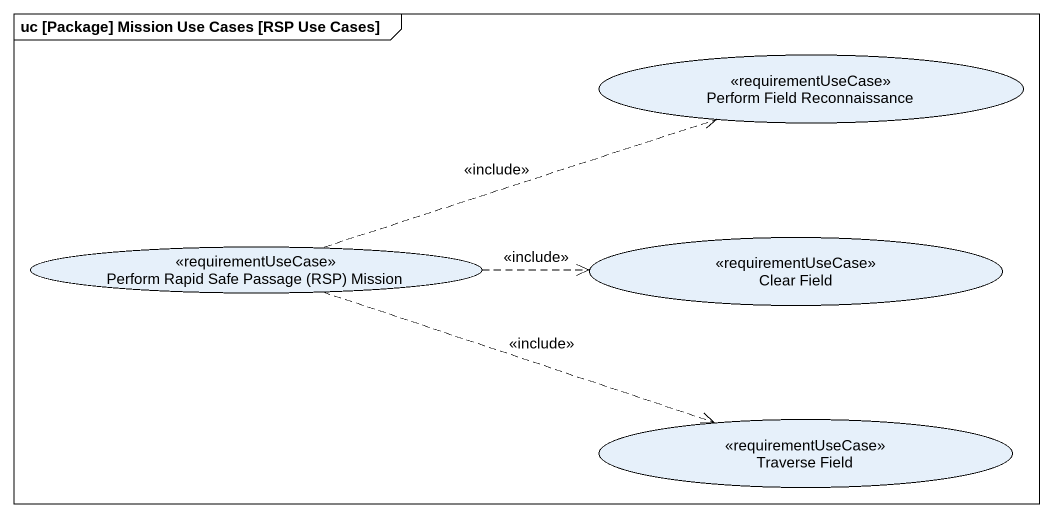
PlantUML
@startuml
mainframe uc [Package] Mission Use Cases [RSP Use Cases]
usecase "Perform Field Reconnaissance" as Perform_Field_Reconnaissance <<requirementUseCase>>
usecase "Clear Field" as Clear_Field <<requirementUseCase>>
usecase "Perform Rapid Safe Passage (RSP) Mission" as Perform_Rapid_Safe_Passage <<requirementUseCase>>
usecase "Traverse Field" as Traverse_Field <<requirementUseCase>>
Perform_Rapid_Safe_Passage .right.> Perform_Field_Reconnaissance : <<include>>
Perform_Rapid_Safe_Passage .right.> Clear_Field : <<include>>
Perform_Rapid_Safe_Passage .right.> Traverse_Field : <<include>>
@enduml
